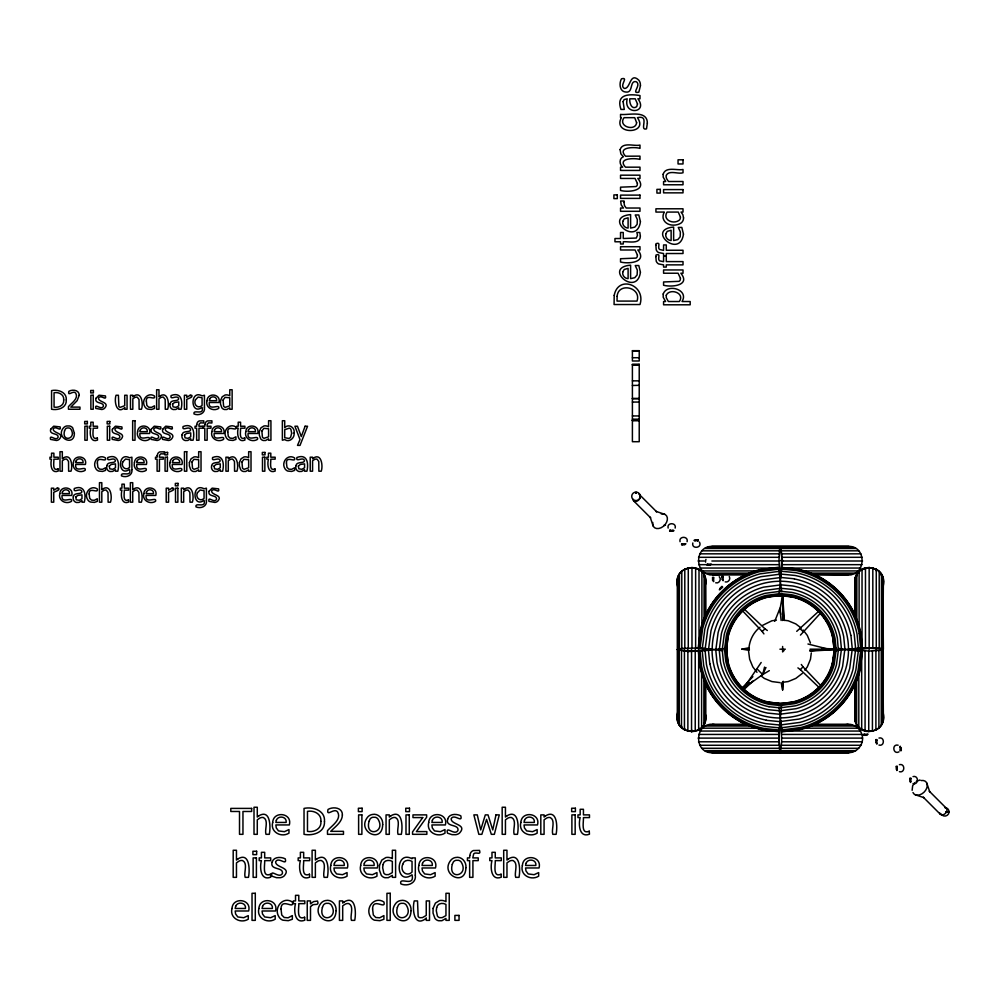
<?xml version="1.0" encoding="UTF-8"?>
<svg xmlns="http://www.w3.org/2000/svg" width="999" height="999" viewBox="0 0 999 999"><rect width="100%" height="100%" fill="white"/><g stroke="black" fill="none" stroke-linecap="round" stroke-linejoin="round"><path stroke-width="1.5" d="M782.617 604.145L782.617 594.805L779.595 611.425M705.769 682.841L705.769 717.869C704.545 740.134 671.166 732.829 677.821 711.987M882.879 587.125C889.535 566.283 856.155 558.965 854.932 581.243L854.944 616.271M780.394 574.787L778.97 561.001L779.62 548.488L780.669 546.74C781.805 554.745 783.016 568.881 779.957 574.2L780.743 574.2M781.705 741.795L781.305 728.184L780.306 724.312L778.97 738.948L780.394 752.734L781.705 741.795L862.187 741.795C864.397 733.141 857.055 723.9 848.076 724.312L815.047 724.312M780.669 752.359L779.62 750.624L778.97 738.111L779.395 728.184L780.032 724.687L780.743 724.912M780.306 574.787L781.305 570.928L781.705 557.305L781.081 548.488L780.032 546.74M677.821 587.125C671.166 566.283 704.545 558.965 705.769 581.243L705.769 616.271M882.879 711.987C889.535 732.829 856.155 740.134 854.932 717.869L854.944 682.841M781.28 683.266L782.617 689.984L783.204 681.268M779.67 588.174L781.717 567.42L796.365 568.856A82.105 82.105 0 0 1 860.876 633.366L862.312 648.014L834.165 650.786L832.991 638.91A53.671 53.671 0 0 0 790.821 596.74L778.945 595.566L779.67 588.174L792.282 589.41A61.139 61.139 0 0 1 840.321 637.449L841.558 650.062M726.248 647.752L726.535 650.786L727.709 638.91A53.671 53.671 0 0 1 769.879 596.74L781.767 595.566L777.222 595.416M726.835 641.783L727.122 638.798M726.161 650.749L727.334 638.836M719.143 649.05L720.391 661.65A61.139 61.139 0 0 0 768.418 709.69L781.031 710.938L778.995 731.693L764.335 730.244A82.105 82.105 0 0 1 699.824 665.746L698.388 651.086L726.535 648.314L727.709 660.202A53.671 53.671 0 0 0 769.879 702.372L781.767 703.546L781.056 710.664L779.432 710.876M833.666 657.292L833.366 660.277A54.058 54.058 0 0 1 790.896 702.747M833.953 654.308L834.54 648.351M834.165 654.345L834.602 649.862M747.115 574.787L712.624 574.787C694.542 575.948 693.681 546.291 711.8 546.366L848.9 546.366C867.02 546.291 866.158 575.948 848.076 574.787L813.586 574.787M705.169 682.417L705.169 713.586C711.238 736.325 672.989 737.412 677.722 714.372L677.722 584.74C672.989 561.7 711.238 562.787 705.169 585.526L705.169 616.683M882.879 649.862L883.366 581.081C883.191 560.514 849.2 565.909 855.531 585.526L855.531 613.935M883.366 581.081L882.891 584.977M635.839 493.294L636.001 492.22M675.174 528.084C676.735 522.265 666.57 522.265 668.131 528.084M687.1 541.708C688.661 535.889 678.496 535.889 680.057 541.708M692.794 542.981C691.246 549.575 702.684 548.064 699.475 542.095M705.519 560.914L705.968 559.39M698.713 647.602L701.273 628.196A81.868 81.868 0 0 1 759.165 570.304L778.571 567.744M700.112 647.789L702.647 628.558A80.444 80.444 0 0 1 759.527 571.678L778.758 569.143M702.334 648.076L704.819 629.145A78.184 78.184 0 0 1 760.114 573.851L779.045 571.366M705.232 648.463L707.667 629.907A75.25 75.25 0 0 1 760.876 576.698L779.432 574.25M708.591 648.9L710.976 630.794A71.816 71.816 0 0 1 761.762 580.007L779.869 577.622M715.833 649.862L718.094 632.704A64.46 64.46 0 0 1 763.673 587.125L780.831 584.865M719.205 650.299L721.403 633.591A61.026 61.026 0 0 1 764.56 590.434L781.268 588.236M724.312 650.973L726.423 634.927A55.819 55.819 0 0 1 765.908 595.454L781.942 593.344M725.711 651.161L727.796 635.302A54.408 54.408 0 0 1 766.27 596.828L780.681 594.929M726.186 651.223L728.271 635.426M748.925 648.613C749.425 640.409 753.496 632.305 759.977 627.247M778.571 594.742L794.305 597.302M780.831 577.622L781.268 574.25M811.3 652.921L810.464 659.303L807.317 666.895L804.819 670.154M832.429 663.686L834.515 647.889M834.802 649.387L832.904 663.811A54.408 54.408 0 0 1 794.43 702.272L778.571 704.37M836.388 648.139L834.277 664.173A55.819 55.819 0 0 1 794.804 703.646L778.758 705.756M838.348 650.374L836.45 664.76A58.079 58.079 0 0 1 795.379 705.831L779.045 707.979L782.192 731.842L801.66 729.27A82.355 82.355 0 0 0 859.902 671.041L862.462 651.573L838.611 648.426L838.348 650.374L837.362 638.036A58.079 58.079 0 0 0 791.683 592.407L779.37 591.158M841.495 648.813L839.297 665.521A61.026 61.026 0 0 1 796.141 708.678L781.056 710.664M844.867 649.25L842.607 666.408A64.46 64.46 0 0 1 797.04 711.987L779.869 714.248M852.11 650.199L849.724 668.319A71.816 71.816 0 0 1 798.938 719.093L780.831 721.478M855.481 650.649L853.034 669.205A75.25 75.25 0 0 1 799.824 722.414L781.268 724.849M858.366 651.023L855.881 669.967A78.184 78.184 0 0 1 800.586 725.249L781.655 727.747M860.589 651.323L858.054 670.554A80.444 80.444 0 0 1 801.173 727.434L781.942 729.969M861.987 651.51L859.427 670.916A81.868 81.868 0 0 1 801.535 728.808L782.13 731.368M705.282 584.865L705.769 581.243M854.932 717.869L855.419 714.248M862.187 741.795C860.738 747.876 855.156 752.509 848.9 752.734L711.8 752.734C693.681 752.821 694.542 723.164 712.624 724.312L745.654 724.312M855.531 682.417L855.531 713.586C849.2 733.204 883.191 738.598 883.366 718.031L882.879 649.25M761.176 662.487L743.656 688.161L762.687 674.562L764.547 667.107M774.749 621.291L779.907 608.403L780.681 614.31M757.254 669.13L762.687 674.562L765.958 667.519M800.461 635.089L820.641 613.011M914.759 782.679L912.674 785.726L912.124 790.296M741.495 688.648L752.896 676.673M719.742 588.573L721.965 586.363L722.702 587.1L719.305 589.76L720.504 589.31M763.923 633.903L762.225 631.518L764.947 628.796L767.332 630.494M742.819 688.985L749.287 682.517M784.178 650.361L782.617 651.91L782.617 646.478M797.914 667.881L800.299 669.592L803.021 666.87L801.31 664.485M677.821 649.862L677.821 648.9M677.334 718.031L677.334 649.725L679.233 648.813M677.334 581.081L677.334 649.375L684.09 650.586L694.829 650.749L703.658 650.137L705.769 649.375L705.282 648.9M855.419 649.25L855.419 650.199M677.722 649.387L677.934 650.099M705.381 650.024L705.282 649.25M855.319 649.088L855.531 649.8M882.979 649.725L881.468 648.463L876.26 647.789L862.037 647.789M796.727 631.343L818.805 611.176M744.255 689.285L752.971 680.993M762.15 625.574L771.915 620.766L776.398 620.179M802.322 673.413L795.803 678.421L788.211 681.568L782.192 682.354M677.334 649.362L681.793 648.401L695.629 648.076L704.07 648.751L705.769 649.45L705.169 649.8M882.766 650.099L882.979 649.387L879.495 648.751L869.567 648.314L854.944 649.662L868.743 651.086L882.766 650.099L882.766 721.653M762.687 674.562L769.33 670.641M916.208 781.468L919.992 779.969M899.025 751.847C893.056 755.069 891.545 743.618 898.138 745.179M189.96 395.367L186.763 397.34L186.763 395.254L184.403 395.254L184.403 409.253L186.763 409.253L186.763 399.313C189.011 398.351 195.155 396.303 189.96 395.367A4.595 4.595 0 0 1 191.82 395.329M56.943 488.299L53.746 490.259L53.746 488.186L51.386 488.186L51.386 502.185L53.746 502.185L53.746 492.245C55.994 491.283 62.138 489.235 56.943 488.299A4.595 4.595 0 0 1 58.804 488.261M171.766 488.299L168.569 490.259L168.569 488.186L166.209 488.186L166.209 502.185L168.569 502.185L168.569 492.245C170.817 491.283 176.96 489.235 171.766 488.299A4.595 4.595 0 0 1 173.626 488.261M703.87 650.649L705.769 649.725L705.169 649.3M748.813 647.802L741.832 649.188L749.387 649.949M859.103 648.076L855.419 648.9L855.419 649.862M712.624 574.787L725.611 574.2M845.654 724.712L848.076 724.312M766.395 597.302L782.13 594.742M705.232 650.649L712.212 649.725M852.11 648.9L848.488 649.375A68.132 68.132 0 0 0 780.344 581.243A68.132 68.132 0 0 0 712.212 649.375M853.233 648.751L855.481 648.463M778.508 703.883L794.305 701.81M878.97 738.049C884.789 736.488 884.789 746.653 878.97 745.092M899.412 764.66C905.231 763.099 905.231 773.263 899.412 771.703M913.036 776.585C918.855 775.024 918.855 785.189 913.036 783.616M945.953 812.262L948.9 811.862M848.9 546.366L711.8 546.366M711.8 752.734L848.9 752.734M772.751 595.866L769.767 596.153A54.271 54.271 0 0 0 759.59 599.25M774.275 595.928L769.804 596.366A54.058 54.058 0 0 0 727.647 637.362M777.259 595.629L781.73 595.192M701.61 651.023L687.874 651.51L677.334 649.725M780.469 703.771L787.911 703.034M781.98 703.833L786.463 703.396M810.052 650.749L828.508 649.188L807.954 644.005M809.989 651.098L834.452 649.65M810.376 650.174L816.42 649.85M820.953 649.6L828.508 649.188L822.352 648.676M810.376 650.324L834.552 649.462M632.404 350.849L639.223 350.849M632.404 357.717L639.223 357.717M632.404 364.66L639.223 364.66M632.404 364.847L639.223 364.847M632.404 380.856L639.223 380.856M632.404 385.489L639.223 385.314M632.404 398.489L639.223 398.489M632.404 398.663L639.223 398.663M632.404 402.06L639.223 402.06M632.404 415.946L639.223 415.946M632.404 419.18L639.223 419.18M632.404 420.254L639.223 420.254M632.404 420.354L639.223 420.354M632.404 420.654L639.223 420.654M664.248 525.049L665.471 525.049L664.248 525.574M672.839 531.206L669.705 531.206L669.705 530.157L673.988 530.681L672.802 530.157M695.129 539.847L698.264 539.847L698.264 540.896L693.98 540.372L695.167 540.896M684.69 544.318L685.913 543.793L681.63 543.793L681.63 544.83L684.765 544.83M708.166 546.965L779.957 546.965M780.743 546.965L852.534 546.965M704.819 548.488L779.62 548.488M781.081 548.488L855.881 548.488M701.972 550.824L779.345 550.824M781.355 550.824L858.728 550.824M699.812 553.833L779.133 553.833M781.568 553.833L860.888 553.833M698.513 557.305L778.995 557.305M781.705 557.305L862.187 557.305M780.356 560.576L783.303 560.576M698.139 561.001L704.27 561.001M711.875 561.001L778.97 561.001M781.742 561.001L862.562 561.001M698.726 564.66L779.02 564.66M781.68 564.66L861.975 564.66M710.277 564.76L711.463 564.235L707.18 564.235L707.18 565.272L710.314 565.272M700.237 568.044L773.376 568.044M787.324 568.044L860.476 568.044M702.559 570.928L759.315 570.928M799.924 570.928L858.153 570.928M705.531 573.101L751.698 573.101M809.003 573.101L855.169 573.101M727.097 574.2L744.767 574.2M813.174 574.2L848.076 574.787M708.978 574.413L749.937 574.413M812.312 574.413L851.735 574.413M722.065 576.947L723.114 576.947M712.587 577.872L713.636 577.872M749.387 649.188L741.832 649.188L749.163 649.687M779.907 649.188L785.339 649.188M810.052 649.188L834.577 649.188M708.978 724.687L748.388 724.687M812.312 724.687L851.735 724.687M705.531 726.011L751.698 726.011M809.003 726.011L855.169 726.011M702.559 728.184L759.315 728.184M802.846 728.184L858.153 728.184M700.237 731.056L779.17 731.056M781.53 731.056L860.476 731.056M698.726 734.44L779.02 734.44M781.68 734.44L861.975 734.44M866.832 734.752L868.069 734.228L863.773 734.228L863.773 735.276L866.907 735.276M698.139 738.111L778.97 738.111M781.742 738.111L862.562 738.111M875.848 740.147L876.885 740.147M698.513 741.795L778.995 741.795M876.885 743.905L876.373 742.682M699.812 745.266L779.133 745.266M781.568 745.266L860.888 745.266M900.224 746.353L900.224 747.539M701.972 748.276L779.345 748.276M781.355 748.276L858.728 748.276M900.224 750.112L901.273 750.112M704.819 750.624L779.62 750.624M781.081 750.624L855.881 750.624M708.166 752.147L779.957 752.147M780.743 752.147L852.534 752.147M896.29 766.757L897.327 766.757M897.327 769.292L896.802 770.516L897.327 766.233L896.29 766.233L896.29 769.367M909.914 778.683L910.963 778.683M910.963 781.268L910.439 782.442L910.963 778.146L909.914 778.146L909.914 781.28M945.891 811.862L948.488 811.937M822.427 648.488L834.54 648.925M822.452 648.863L828.508 649.188M781.68 567.794L796.29 569.23A81.718 81.718 0 0 1 860.501 633.441L861.937 648.051M786.038 568.431L790.409 568.868M781.543 569.093L796.041 570.529A80.444 80.444 0 0 1 859.252 633.691M781.33 571.253L795.616 572.652A78.184 78.184 0 0 1 857.042 634.128L858.478 648.401M781.056 574.1L795.054 575.474A75.35 75.35 0 0 1 854.257 634.677L855.631 648.676M780.719 577.447L794.392 578.796M780.007 584.74L792.956 586.013A64.61 64.61 0 0 1 843.718 636.775L844.992 649.725M779.145 593.481L791.233 594.667A55.782 55.782 0 0 1 835.064 638.498L836.25 650.586M778.995 594.979L790.933 596.153A54.271 54.271 0 0 1 833.578 638.798L834.752 650.736M778.983 595.192L783.441 595.629M786.425 595.928L790.896 596.366A54.058 54.058 0 0 1 817.569 610.177M834.752 648.376L832.991 660.202A53.671 53.671 0 0 1 820.366 685.501M849.05 649.787L855.631 650.436M705.069 648.676L712.05 649.362M774.275 703.184L780.231 703.771M781.705 704.133L769.767 702.946A54.271 54.271 0 0 1 727.122 660.314L725.948 648.376M781.555 705.631L769.467 704.445A55.782 55.782 0 0 1 725.636 660.614L724.45 648.526M769.005 706.743L781.33 707.954M780.694 714.372L767.744 713.099A64.61 64.61 0 0 1 716.982 662.337L715.709 649.387M766.308 720.304L779.982 721.653M779.645 725.012L765.646 723.626A75.35 75.35 0 0 1 706.443 664.422L705.069 650.436M765.084 726.448L779.37 727.859M779.158 730.007L764.66 728.583A80.444 80.444 0 0 1 701.448 665.421L700.062 650.923M765.908 729.819L770.291 730.244M776.123 730.818L779.045 731.106M779.02 731.318L764.41 729.882A81.718 81.718 0 0 1 700.199 665.671L698.763 651.048M635.926 492.632L636.001 493.319M725.187 581.893C728.171 582.817 730.956 579.183 729.282 576.548M715.709 582.817C719.13 583.891 721.877 579.133 719.23 576.723M780.019 594.929L782.904 595.317M787.224 595.879L791.545 596.453M783.828 620.192L788.211 620.766L795.803 623.913L801.235 628.071M780.069 682.629L771.915 681.568L764.322 678.421L761.063 675.911M767.831 701.997L782.192 703.883M767.707 702.472L770.591 702.846M773.476 703.221L777.809 703.796M712.624 724.312L715.047 724.712M945.191 807.654L944.867 807.567A4.258 4.258 0 0 1 948.476 813.96A4.258 4.258 0 0 1 941.108 813.96M664.76 514.31L656.006 511.376L656.668 511.825L639.635 494.792A4.258 3.009 -45 0 0 638.973 494.343M915.184 794.729L923.925 797.664L923.276 797.214L940.309 814.247M883.366 649.362L882.766 577.447M945.678 807.779L946.328 808.228A4.258 3.009 -45 0 1 944.592 814.073A4.258 3.009 -45 0 1 939.647 812.786M744.255 609.103L764.947 628.796M800.299 669.592L819.892 688.249M800.299 628.796L803.021 631.518M946.328 808.228L929.295 791.196L929.744 791.845L926.81 783.104M721.59 586.738L722.327 587.474M633.603 500.811L650.636 517.844L650.199 517.195L653.121 525.936M803.021 666.87L820.641 685.376M741.495 609.74L762.225 631.518M803.146 629.994L807.317 635.426L810.464 643.019M756.98 672.327L752.809 666.895L749.662 659.303L748.588 651.161M882.891 714.135L883.366 718.031M640.084 495.442L640.297 496.253A4.258 3.009 -45 0 1 636.962 501.148A4.258 3.009 -45 0 1 632.941 499.35A4.258 4.258 0 0 1 634.927 492.22A4.258 4.258 0 0 1 640.147 497.427A4.258 4.258 0 0 1 633.016 499.338M854.932 581.243L855.419 584.865M705.282 714.248L705.769 717.869M833.091 636.738L833.666 641.071M834.227 645.391L834.615 648.276M832.429 635.426L834.515 651.223M728.271 663.686L726.186 647.889L726.098 650.836M726.847 656.605L727.422 660.926M705.506 561.413L705.606 562.15M779.907 608.403L781.106 620.491M860.576 636.4L861.15 642.232M859.202 633.691L860.639 648.189M850.936 635.339L852.284 649.013M833.666 641.82L833.366 638.836A54.058 54.058 0 0 0 818.568 611.163M833.953 644.792L834.54 650.749M779.72 574.812L780.057 578.246M778.983 703.92L790.821 702.372A53.671 53.671 0 0 0 818.306 687.687M780.644 720.866L781.056 725.012M726.161 648.351L726.46 651.336M726.748 654.308L727.334 660.277M722.127 648.751L723.338 661.063A58.079 58.079 0 0 0 769.018 706.693M708.428 650.099L709.765 663.773M702.222 650.711L703.621 664.984A78.184 78.184 0 0 0 765.097 726.41M699.4 655.406L699.837 659.79M782.617 620.491L782.617 594.805L784.327 620.491M782.617 594.805L783.691 620.267M856.83 649.025L856.842 650.299M901.273 747.514L901.273 750.649L900.224 750.649L900.224 746.44M882.879 577.622L882.879 721.478M881.468 574.25L881.468 650.299M881.255 574.1L881.255 575.474M881.255 650.436L881.255 725.012M879.207 571.366L879.207 648.076M878.908 650.711L878.908 727.859M876.885 743.83L876.885 739.622L875.848 739.622L875.848 742.756M876.26 569.143L876.26 649.512M875.898 569.093L875.898 570.529M875.898 650.923L875.898 730.007M872.826 567.744L872.826 647.602M872.427 651.048L872.427 731.318M869.155 567.27L869.155 649.375M868.743 651.086L868.743 731.693M865.471 567.744L865.471 647.602M865.072 568.006L865.072 569.442M865.072 651.036L865.072 731.106M864.31 734.228L864.31 735.276M862.037 569.143L862.037 649.512M861.687 650.886L861.687 729.607M859.103 571.366L859.103 629.145M858.815 571.828L858.815 573.226M858.815 670.704L858.815 727.284M856.842 574.25L856.842 622.34M856.643 574.812L856.643 576.173M856.643 678.284L856.643 724.3M855.419 577.622L855.419 617.807M855.419 682.754L855.419 721.478M855.319 578.246L855.319 615.996M855.319 681.58L855.319 720.866M782.617 682.429L782.617 689.984M722.589 579.482L723.114 580.706L723.114 576.423L722.065 576.423L722.065 579.557M713.111 580.407L713.636 581.63L713.636 577.347L712.587 577.347L712.587 580.481M707.704 564.235L707.704 565.272M705.282 577.622L705.381 619.068M705.282 681.306L705.282 721.478M704.07 574.812L704.07 620.816M704.07 722.926L704.07 724.3M703.87 574.25L703.87 576.698M703.87 678.271L703.87 724.849M701.897 571.828L701.897 625.499M701.897 725.886L701.897 727.284M701.61 669.967L701.61 727.747M699.013 569.505L699.013 643.893M699.013 728.184L699.013 729.607M698.663 649.587L698.663 729.969M697.739 539.847L697.739 540.896M695.629 568.006L695.629 648.076M695.229 649.387L695.229 731.368M691.97 567.42L691.97 648.014M691.97 730.244L691.97 731.693M691.545 649.325L691.545 731.842M688.274 567.794L688.274 648.051M687.874 649.387L687.874 731.368M684.802 569.093L684.802 648.189M684.802 728.583L684.802 730.007M684.44 649.587L684.44 729.969M682.155 543.793L682.155 544.83M681.793 571.253L681.793 648.401M681.793 726.448L681.793 727.859M681.493 651.023L681.493 727.747M679.445 574.1L679.445 648.676M679.445 723.626L679.445 725.012M679.233 650.649L679.233 724.849M677.934 577.447L677.934 721.653M670.229 530.157L670.229 531.206M794.367 578.945A71.816 71.816 0 0 1 850.786 635.364M705.069 616.62A82.105 82.105 0 0 1 720.267 593.431M726.585 587.337A82.105 82.105 0 0 1 746.253 574.7M706.006 615.446A81.718 81.718 0 0 1 708.628 610.214M710.077 607.667A81.718 81.718 0 0 1 720.541 593.681M726.835 587.624A81.718 81.718 0 0 1 738.648 579.108M741.183 577.659A81.718 81.718 0 0 1 746.415 575.037M797.152 597.639A54.408 54.408 0 0 1 807.554 602.26M809.964 603.746A54.408 54.408 0 0 1 814.597 607.105M822.627 615.134A54.408 54.408 0 0 1 826.747 620.966M828.159 623.413A54.408 54.408 0 0 1 832.904 635.302M727.447 637.312A54.271 54.271 0 0 1 730.219 628.608M733.616 621.803A54.271 54.271 0 0 1 735.227 619.23M737.924 615.546A54.271 54.271 0 0 1 739.897 613.211M744.18 608.915A54.271 54.271 0 0 1 746.515 606.955M750.199 604.258A54.271 54.271 0 0 1 752.771 602.647M755.444 601.161A54.271 54.271 0 0 1 758.191 599.85M705.619 616.858A81.506 81.506 0 0 1 707.467 612.899M711.013 606.543A81.506 81.506 0 0 1 714.235 601.71M715.983 599.388A81.506 81.506 0 0 1 720.704 593.831M726.972 587.787A81.506 81.506 0 0 1 738.748 579.283M741.283 577.847A81.506 81.506 0 0 1 746.503 575.237M796.253 569.442A81.506 81.506 0 0 1 807.479 572.514M811.538 574.075A81.506 81.506 0 0 1 825.636 581.605M828.021 583.266A81.506 81.506 0 0 1 835.901 589.735M839.997 593.831A81.506 81.506 0 0 1 848.126 604.095M849.687 606.543A81.506 81.506 0 0 1 857.217 622.252M858.141 625.024A81.506 81.506 0 0 1 860.289 633.478M813.286 573.901A82.355 82.355 0 0 1 855.194 615.022M814.497 574.974A81.868 81.868 0 0 1 836.051 589.385M838.236 591.495A81.868 81.868 0 0 1 842.394 595.966M844.355 598.326A81.868 81.868 0 0 1 847.127 602.022M848.863 604.557A81.868 81.868 0 0 1 854.757 615.234M780.331 718.019A68.294 68.294 0 0 1 712.05 649.737M833.578 660.314A54.271 54.271 0 0 1 831.043 669.08M827.846 675.986A54.271 54.271 0 0 1 826.298 678.608M824.612 681.131A54.271 54.271 0 0 1 822.776 683.566M818.718 688.099A54.271 54.271 0 0 1 810.501 694.854M807.929 696.465A54.271 54.271 0 0 1 802.509 699.263M799.712 700.424A54.271 54.271 0 0 1 790.933 702.946M764.909 701.897A54.408 54.408 0 0 1 754.382 697.527M751.935 696.116A54.408 54.408 0 0 1 745.004 691.083M738.985 685.064A54.408 54.408 0 0 1 734.715 679.345M733.241 676.935A54.408 54.408 0 0 1 728.608 666.52M848.488 649.725A68.132 68.132 0 0 1 780.356 717.869M769.804 702.747A54.058 54.058 0 0 1 727.647 661.75M854.694 683.666A81.718 81.718 0 0 1 852.072 688.898M850.624 691.433A81.718 81.718 0 0 1 849.1 693.918M848.301 695.129A81.718 81.718 0 0 1 842.107 703.246M838.136 707.517A81.718 81.718 0 0 1 823.313 719.255M818.231 722.14A81.718 81.718 0 0 1 814.285 724.063M855.094 682.255A81.506 81.506 0 0 1 853.883 684.902M850.449 691.333A81.506 81.506 0 0 1 848.913 693.806M848.126 695.017A81.506 81.506 0 0 1 841.945 703.109M833.728 711.325A81.506 81.506 0 0 1 823.201 719.068M818.131 721.952A81.506 81.506 0 0 1 814.197 723.875M763.036 729.37A81.506 81.506 0 0 1 751.86 726.098M743.868 722.614A81.506 81.506 0 0 1 730.356 714.098M728.084 712.275A81.506 81.506 0 0 1 725.873 710.364M722.714 707.367A81.506 81.506 0 0 1 714.235 697.389M712.574 695.017A81.506 81.506 0 0 1 711.013 692.569M707.467 686.201A81.506 81.506 0 0 1 705.044 680.918M704.507 679.582A81.506 81.506 0 0 1 700.411 665.634M766.345 720.167A71.816 71.816 0 0 1 709.914 663.736M855.631 682.492A82.105 82.105 0 0 1 814.447 724.412M746.003 724.575A82.355 82.355 0 0 1 704.869 682.667M743.431 722.801A81.868 81.868 0 0 1 735.526 718.231M732.991 716.508A81.868 81.868 0 0 1 730.506 714.685M728.109 712.762A81.868 81.868 0 0 1 705.319 682.479M921.14 780.544A8.516 6.019 -45 0 1 925.574 790.371A8.516 6.019 -45 0 1 912.974 792.532M661.288 513.961A8.516 6.019 -45 0 1 667.307 519.98A8.516 6.019 -45 0 1 658.791 528.496A8.516 6.019 -45 0 1 652.772 522.477M623.938 201.948L624.475 205.557L626.186 208.029L639.984 208.029L639.984 211.301L620.541 211.301L620.541 208.029L623.438 208.029L621.203 204.907L620.654 200.999L624.063 200.999L623.938 201.948M614.21 295.379L614.073 304.533L639.984 304.533C646.241 285.14 618.156 274.538 614.21 295.379M617.12 296.328L617.032 301.086L637.025 301.086C641.72 287.275 618.169 282.018 617.12 296.328M291.671 433.191L290.647 437.225A3.297 3.297 0 0 1 288.661 438.424L284.715 437.699L284.715 429.682L289.235 428.171A2.498 2.498 0 0 1 290.909 429.383L291.671 433.191M655.856 245.23L656.218 249.787A5.282 5.282 0 0 0 658.603 252.572L663.573 253.521L663.573 255.732L666.283 255.732L666.283 253.521L683.016 253.521L683.016 250.25L666.283 250.25L666.283 244.942L663.573 244.942L663.573 250.362L659.54 249.475C656.955 247.365 661.563 241.758 656.068 243.644L655.856 245.23M655.856 256.568L656.218 261.126A5.282 5.282 0 0 0 658.603 263.923L663.573 264.872L663.573 267.083L666.283 267.083L666.283 264.872L683.016 264.872L683.016 261.601L666.283 261.601L666.283 256.293L663.573 256.293L663.573 261.701L659.54 260.826C656.955 258.716 661.563 253.109 656.068 254.982L655.856 256.568M89.161 494.006L89.698 498.301L91.446 500.099L94.268 500.337L97.315 498.751L97.315 501.386L94.405 502.397L90.534 502.047A5.42 5.42 0 0 1 87.7 499.687C83.554 493.419 90.472 484.465 97.315 488.936C98.951 494.33 88.686 486.151 89.161 494.006M97.365 463.037L97.89 467.332L99.638 469.13L102.46 469.355L105.507 467.769L105.507 470.417L102.61 471.428L98.739 471.078A5.42 5.42 0 0 1 95.892 468.706C91.746 462.437 98.676 453.484 105.507 457.954C107.118 463.349 96.915 455.169 97.365 463.037M146.329 401.074L146.865 405.382L148.614 407.18L151.436 407.405L154.483 405.819L154.483 408.466L151.573 409.465L147.702 409.115A5.42 5.42 0 0 1 144.867 406.755C140.722 400.487 147.64 391.533 154.483 396.004C156.094 401.386 145.891 393.219 146.329 401.074M227.772 432.055L228.309 436.351L230.057 438.149L232.879 438.374L235.926 436.8L235.926 439.435L233.017 440.447L229.146 440.097A5.42 5.42 0 0 1 226.311 437.724C222.153 431.456 229.083 422.502 235.926 426.985C237.562 432.367 227.297 424.188 227.772 432.055M286.451 463.037L286.988 467.332L288.736 469.13L291.558 469.355L294.605 467.769L294.605 470.417L291.696 471.428L287.824 471.078A5.42 5.42 0 0 1 284.99 468.706C280.844 462.437 287.762 453.484 294.605 457.954C296.216 463.349 286.014 455.169 286.451 463.037M281.006 909.015L281.743 914.984L284.178 917.482L288.087 917.806L292.332 915.596L292.332 919.267L288.286 920.678L282.904 920.191A7.53 7.53 0 0 1 278.971 916.895C273.214 908.191 282.829 895.753 292.332 901.972C294.792 910.251 281.106 897.015 281.006 909.015M372.59 909.015L373.326 914.984L375.749 917.482L379.67 917.806L383.903 915.596L383.903 919.267L379.87 920.678L374.488 920.191A7.53 7.53 0 0 1 370.554 916.895C364.785 908.191 374.4 895.753 383.903 901.972C386.363 910.251 372.689 897.015 372.59 909.015M131.905 469.617C132.805 475.512 126.149 477.984 121.503 475.899C120.192 470.766 132.005 477.922 129.545 469.355C117.845 477.909 117.158 451.036 129.545 457.804L131.905 457.205L131.905 469.617M204.433 407.654C205.332 413.549 198.689 416.034 194.031 413.948C192.732 408.816 204.533 415.971 202.073 407.392C190.384 415.959 189.685 389.086 202.073 395.854L204.433 395.254L204.433 407.654M206.406 500.586C207.317 506.481 200.662 508.953 196.016 506.88C194.705 501.748 206.506 508.903 204.058 500.324C192.357 508.891 191.658 482.017 204.058 488.786L206.406 488.186L206.406 500.586M415.309 875.136C416.558 883.316 407.317 886.762 400.861 883.878C398.626 875.973 415.06 887.911 412.038 874.774C395.217 886.737 394.655 849.425 412.038 858.74L412.225 857.904L415.309 857.904L415.309 875.136M74.363 433.241C74.525 447.227 54.783 437.599 63.574 427.784A5.582 5.582 0 0 1 66.783 425.961L69.468 425.961A5.519 5.519 0 0 1 72.652 427.772L74.363 433.241M157.168 455.556L157.093 457.205L155.494 457.205L155.494 459.165L157.093 459.165L157.093 471.203L159.44 471.203L159.44 459.165L163.262 459.165L163.262 457.205L159.365 457.205L159.528 455.244L160.851 453.808L164.211 453.958L164.211 451.81L159.79 451.91A3.809 3.809 0 0 0 157.767 453.633L157.168 455.556M196.703 424.575L196.628 426.236L195.03 426.236L195.03 428.184L196.628 428.184L196.628 440.222L198.976 440.222L198.976 428.184L202.797 428.184L202.797 426.236L198.901 426.236L199.063 424.275L200.387 422.827L203.746 422.989L203.746 420.829L199.313 420.929A3.809 3.809 0 0 0 197.303 422.652L196.703 424.575M204.87 424.575L204.795 426.236L203.209 426.236L203.209 428.184L204.795 428.184L204.795 440.222L207.155 440.222L207.155 428.184L210.976 428.184L210.976 426.236L207.08 426.236L207.23 424.275L208.554 422.827L211.913 422.989L211.913 420.829L207.492 420.929A3.809 3.809 0 0 0 205.482 422.652L204.87 424.575M294.106 432.992C294.842 438.012 289.235 442.869 284.715 439.572L282.367 440.222L282.367 420.729L284.715 420.729L284.715 427.697C288.636 423.239 295.204 427.609 294.106 432.992M336.064 910.651C335.527 930.643 309.453 917.182 321.091 903.084A7.742 7.742 0 0 1 325.537 900.561C331.581 899.025 336.725 904.819 336.064 910.651M382.692 824.612C382.155 844.592 356.081 831.143 367.707 817.045A7.742 7.742 0 0 1 372.152 814.51C378.196 812.974 383.341 818.78 382.692 824.612M411.026 910.651C410.489 930.643 384.415 917.182 396.041 903.084A7.742 7.742 0 0 1 400.487 900.561C406.531 899.025 411.675 904.819 411.026 910.651M465.934 867.631C465.397 887.611 439.323 874.162 450.961 860.064A7.742 7.742 0 0 1 455.407 857.529C461.451 855.993 466.595 861.8 465.934 867.631M469.742 855.606L469.642 857.904L467.432 857.904L467.432 860.626L469.642 860.626L469.642 877.347L472.914 877.347L472.914 860.626L478.221 860.626L478.221 857.904L472.802 857.904L473.688 853.87C475.799 851.298 481.406 855.893 479.52 850.399L473.376 850.549A5.282 5.282 0 0 0 470.591 852.934L469.742 855.606M59.79 493.643C57.88 500.561 66.034 504.832 71.503 501.323C73.164 495.929 60.839 504.87 62.063 495.429L71.766 495.429C74.138 486.738 60.227 485.052 59.79 493.643M73.427 462.662C71.528 469.58 79.683 473.863 85.152 470.354C86.813 464.947 74.475 473.888 75.712 464.448L85.415 464.448C87.787 455.756 73.876 454.07 73.427 462.662M134.453 462.662C132.555 469.58 140.709 473.863 146.179 470.354C147.889 464.947 135.464 473.888 136.738 464.448L146.441 464.448C148.814 455.756 134.89 454.07 134.453 462.662M137.612 431.693C135.702 438.598 143.856 442.882 149.338 439.373C150.986 433.966 138.661 442.919 139.897 433.479L149.6 433.479C151.973 424.787 138.049 423.101 137.612 431.693M143.831 493.643C141.92 500.561 150.075 504.832 155.544 501.323C157.205 495.929 144.88 504.87 146.116 495.429L155.807 495.429C158.179 486.738 144.268 485.052 143.831 493.643M170.017 462.662C168.107 469.58 176.261 473.863 181.743 470.354C183.391 464.947 171.066 473.888 172.303 464.448L182.005 464.448C184.378 455.756 170.454 454.07 170.017 462.662M189.398 462.599L189.373 465.971L190.722 469.73A4.495 4.495 0 0 0 193.381 471.478L195.729 471.466L198.664 469.78L198.664 471.203L201.024 471.203L201.024 451.71L198.664 451.71L198.664 457.767A6.356 6.356 0 0 0 194.031 456.955L191.071 458.778L189.398 462.599M206.993 400.711C205.082 407.629 213.237 411.9 218.706 408.404C220.367 402.997 208.042 411.938 209.266 402.497L218.968 402.497C221.341 393.806 207.43 392.12 206.993 400.711M211.863 431.693C209.952 438.598 218.107 442.882 223.576 439.373C225.237 433.966 212.912 442.919 214.148 433.479L223.838 433.479C226.211 424.787 212.3 423.101 211.863 431.693M220.504 400.636L220.479 404.021L221.828 407.767A4.495 4.495 0 0 0 224.488 409.515L226.835 409.503L229.77 407.817L229.77 409.253L232.13 409.253L232.13 389.747L229.77 389.747L229.77 395.816A6.356 6.356 0 0 0 225.137 394.992L222.178 396.815L220.504 400.636M239.385 462.599L239.36 465.971L240.709 469.73A4.495 4.495 0 0 0 243.369 471.478L245.717 471.466L248.651 469.78L248.651 471.203L251.011 471.203L251.011 451.71L248.651 451.71L248.651 457.767A6.356 6.356 0 0 0 244.018 456.955L241.059 458.778L239.385 462.599M245.791 431.693C243.893 438.598 252.035 442.882 257.517 439.373C259.166 433.966 246.84 442.919 248.077 433.479L257.779 433.479C260.152 424.787 246.229 423.101 245.791 431.693M259.315 431.618L259.29 435.002L260.639 438.748A4.495 4.495 0 0 0 263.299 440.497L265.647 440.484L268.581 438.798L268.581 440.222L270.929 440.222L270.929 420.729L268.581 420.729L268.581 426.798A6.356 6.356 0 0 0 263.948 425.974L260.989 427.797L259.315 431.618M232.005 908.503C229.358 918.106 240.672 924.05 248.276 919.18L248.276 915.621L243.706 917.719L237.812 916.957L235.602 913.985L235.177 910.988L248.639 910.988C251.935 898.925 232.605 896.578 232.005 908.503M258.903 908.503C256.256 918.106 267.582 924.05 275.187 919.18L275.187 915.621L270.617 917.719L264.723 916.957L262.5 913.985L262.075 910.988L275.549 910.988C278.846 898.925 259.515 896.578 258.903 908.503M272.69 822.464C270.042 832.067 281.368 838.011 288.973 833.141L288.973 829.57L284.403 831.68L278.496 830.918L276.286 827.934L275.861 824.937L289.335 824.937C292.632 812.874 273.301 810.539 272.69 822.464M330.794 865.484C328.134 875.087 339.46 881.031 347.065 876.16L347.065 872.589L342.495 874.699L336.601 873.938L334.378 870.953L333.953 867.969L347.427 867.969C350.724 855.893 331.393 853.558 330.794 865.484M360.689 865.484C358.042 875.087 369.368 881.031 376.96 876.16L376.96 872.589L372.39 874.699L366.496 873.938L364.285 870.953L363.861 867.969L377.322 867.969C380.619 855.893 361.301 853.558 360.689 865.484M379.458 865.384L379.42 870.092L381.293 875.286A6.244 6.244 0 0 0 384.99 877.721L388.261 877.696L392.332 875.361L392.332 877.347L395.604 877.347L395.604 850.261L392.332 850.261L392.332 858.69A8.829 8.829 0 0 0 385.889 857.542L381.78 860.077L379.458 865.384M418.856 865.484C416.208 875.087 427.522 881.031 435.127 876.16L435.127 872.589L430.557 874.699L424.662 873.938L422.452 870.953L422.028 867.969L435.489 867.969C438.786 855.893 419.455 853.558 418.856 865.484M428.721 822.464C426.073 832.067 437.4 838.011 444.992 833.141L444.992 829.57L440.422 831.68L434.528 830.918L432.317 827.934L431.893 824.937L445.367 824.937C448.651 812.874 429.333 810.539 428.721 822.464M433.079 908.403L433.042 913.111L434.915 918.318A6.244 6.244 0 0 0 438.611 920.741L441.883 920.728L445.954 918.381L445.954 920.366L449.225 920.366L449.225 893.293L445.954 893.293L445.954 901.71A8.829 8.829 0 0 0 439.51 900.574L435.402 903.108L433.079 908.403M520.854 822.464C518.206 832.067 529.532 838.011 537.137 833.141L537.137 829.57L532.567 831.68L526.673 830.918L524.45 827.934L524.025 824.937L537.499 824.937C540.796 812.874 521.466 810.539 520.854 822.464M522.39 865.484C519.742 875.087 531.068 881.031 538.661 876.16L538.661 872.589L534.09 874.699L528.196 873.938L525.986 870.953L525.561 867.969L539.035 867.969C542.32 855.893 523.001 853.558 522.39 865.484M640.459 85.702L638.823 92.158C630.481 94.218 641.932 84.915 636.188 81.706C629.37 80.182 633.503 93.044 626.011 92.07C619.53 91.896 618.893 83.192 621.49 78.809C629.295 76.786 618.868 85.614 624.375 88.449C630.606 88.849 629.757 71.853 638.686 80.045A7.418 7.418 0 0 1 640.347 83.879L640.459 85.702M623.101 101.661L624.288 109.44L620.966 109.44C615.834 94.48 628.109 93.644 639.984 95.554L639.984 98.801L637.911 98.801C648.763 113.212 622.926 115.622 627.197 98.801L624.088 99.563L623.101 101.661M640.434 221.628C636.912 247.228 602.397 217.008 630.606 214.61L630.606 228.084L634.802 227.123L637.137 224.338L637.337 219.543L635.239 214.972L638.798 214.972L640.434 221.628M640.434 272.178C636.912 297.789 602.397 267.557 630.606 265.172L630.606 278.646L634.802 277.685L637.137 274.9L637.337 270.105L635.239 265.534L638.798 265.534L640.434 272.178M683.466 234.091C679.932 259.69 645.416 229.47 673.626 227.073L673.626 240.547L677.821 239.585L680.157 236.8L680.369 232.005L678.259 227.435L681.83 227.435L683.466 234.091M637.412 183.491L637.325 184.628A2.51 2.51 0 0 1 635.963 186.551L620.541 187.175L620.541 190.459C628.546 192.645 647.926 190.797 637.824 178.446L639.984 178.446L639.984 175.175L620.541 175.175L620.541 178.446L635.064 178.446L637.412 183.491M637.412 255.045L637.325 256.181A2.51 2.51 0 0 1 635.963 258.104L620.541 258.729L620.541 262C628.546 264.186 647.926 262.35 637.824 249.987L639.984 249.987L639.984 246.716L620.541 246.716L620.541 249.987L635.064 249.987L637.412 255.045M640.371 236.101C640.284 244.668 628.159 241.234 623.264 241.783L623.264 243.993L620.541 243.993L620.541 241.783L614.959 241.783L614.959 238.511L620.541 238.511L620.541 232.48L623.264 232.48L623.264 238.511L636.276 238.049L637.499 235.302L636.875 232.48L639.81 232.48L640.371 236.101M680.431 278.271L680.344 279.408A2.51 2.51 0 0 1 678.995 281.343L663.573 281.968L663.573 285.239C671.565 287.425 690.946 285.577 680.856 273.227L683.016 273.227L683.016 269.955L663.573 269.955L663.573 273.227L678.084 273.227L680.431 278.271M647.352 123.152L646.515 128.846C638.623 131.081 650.549 114.648 637.412 117.67C649.387 134.49 612.075 135.04 621.378 117.67L620.541 117.482L620.541 114.398C628.084 115.472 647.427 109.603 647.352 123.152M622.802 221.378C622.002 224.713 624.712 228.009 628.096 228.084L628.096 217.794L624.2 218.906L622.802 221.378M622.802 271.94C622.002 275.274 624.712 278.571 628.096 278.646L628.096 268.356L624.2 269.468L622.802 271.94M665.821 233.841C665.034 237.175 667.732 240.472 671.128 240.547L671.128 230.257L667.22 231.368L665.821 233.841M63.711 399.9C64.348 405.332 58.691 408.004 54.058 407.117L54.058 392.719C58.654 391.858 64.286 394.53 63.711 399.9M320.891 821.34C321.778 828.883 313.911 832.592 307.48 831.368L307.48 811.363C313.873 810.164 321.678 813.873 320.891 821.34M620.104 149.613L620.866 153.871L623.364 156.756C618.881 158.354 619.305 164.635 622.702 167.17L620.541 167.17L620.541 170.442L639.984 170.442L639.984 167.17L625.474 167.17C616.82 157.805 634.989 157.967 639.984 159.403L639.984 156.131L625.524 156.206C616.745 146.828 634.927 146.865 639.984 148.364L639.984 145.092C634.39 146.553 622.639 141.583 620.104 149.613M663.149 174.251L663.199 177.148L665.734 181.506L663.573 181.506L663.573 184.778L683.016 184.778L683.016 181.506L668.493 181.506L666.795 178.971A5.582 5.582 0 0 1 666.233 175.349C669.08 169.768 678.346 174.438 683.016 172.765L683.016 169.493C677.334 170.804 665.621 166.084 663.149 174.251M636.625 122.715C635.564 131.843 617.469 126.598 624.05 117.67L634.715 117.67L636.625 122.715M50.674 429.258C48.801 435.389 59.053 432.505 58.054 437.5C55.757 441.633 49.201 433.404 50.524 439.385L56.481 440.484A5.345 5.345 0 0 0 59.253 439.285C65.147 432.854 52.91 433.466 53.197 428.983C55.232 425.025 61.588 432.53 60.14 426.91L53.684 426.186L50.674 429.258M95.979 398.289C94.106 404.42 104.358 401.536 103.347 406.518C101.036 410.651 94.343 402.41 95.829 408.416L101.786 409.503A5.345 5.345 0 0 0 104.545 408.316C110.439 401.885 98.202 402.497 98.489 398.014C100.537 394.043 106.893 401.561 105.432 395.929L98.976 395.217L95.979 398.289M112.412 429.258C110.539 435.389 120.792 432.505 119.793 437.5C117.482 441.633 110.789 433.379 112.263 439.385L118.219 440.484A5.345 5.345 0 0 0 120.991 439.285C126.885 432.854 114.648 433.466 114.935 428.983C116.97 425.025 123.327 432.53 121.878 426.91L115.422 426.186L112.412 429.258M151.261 429.258C149.388 435.389 159.64 432.505 158.641 437.5C156.331 441.633 149.625 433.379 151.111 439.385L157.068 440.484A5.345 5.345 0 0 0 159.84 439.285C165.734 432.854 153.496 433.466 153.784 428.983C155.819 425.025 162.175 432.53 160.727 426.91L154.271 426.186L151.261 429.258M162.712 429.258C160.839 435.389 171.091 432.505 170.092 437.5C167.782 441.633 161.089 433.379 162.562 439.385L168.519 440.484A5.345 5.345 0 0 0 171.291 439.285C177.185 432.854 164.947 433.466 165.235 428.983C167.27 425.025 173.626 432.53 172.178 426.91L165.722 426.186L162.712 429.258M209.103 491.221C207.23 497.34 217.482 494.455 216.483 499.45C214.186 503.583 207.63 495.367 208.953 501.336L214.91 502.435A5.345 5.345 0 0 0 217.682 501.236C223.576 494.805 211.338 495.417 211.626 490.946C213.661 486.975 220.017 494.493 218.569 488.861L212.113 488.149L209.103 491.221M272.14 862.112C269.53 870.629 283.778 866.62 282.38 873.551C279.171 879.282 269.867 867.831 271.928 876.173L276.498 877.684L280.207 877.696A7.418 7.418 0 0 0 284.041 876.036C292.232 867.107 275.237 867.956 275.637 861.737C278.471 856.218 287.3 866.657 285.277 858.84C281.106 856.655 273.614 856.543 272.14 862.112M447.677 819.093C445.067 827.609 459.315 823.601 457.917 830.531C454.707 836.263 445.404 824.812 447.465 833.154L452.035 834.664L455.744 834.677A7.418 7.418 0 0 0 459.577 833.016C467.769 824.088 450.774 824.937 451.173 818.705C454.008 813.198 462.837 823.638 460.814 815.821C456.643 813.636 449.15 813.511 447.677 819.093M680.431 217.12L680.319 218.244A3.584 3.584 0 0 1 678.621 220.629C672.739 224.475 662.287 219.63 667.07 212.075L678.271 212.075L680.431 217.12M666.258 295.267L666.296 297.739L668.356 301.523L679.37 301.523C685.339 292.844 669.642 287.812 666.258 295.267M64.535 430.869C61.339 442.707 77.048 439.135 70.941 429.195A3.172 3.172 0 0 0 68.981 427.959L67.258 427.959A3.184 3.184 0 0 0 65.285 429.195L64.535 430.869M322.415 907.367C317.982 923.813 339.797 918.843 331.306 905.044A4.396 4.396 0 0 0 328.596 903.321L326.186 903.321A4.433 4.433 0 0 0 323.451 905.044L322.415 907.367M369.043 821.315C364.598 837.761 386.413 832.804 377.934 818.993A4.396 4.396 0 0 0 375.224 817.282L372.814 817.282A4.433 4.433 0 0 0 370.08 818.993L369.043 821.315M397.377 907.367C392.932 923.813 414.747 918.843 406.268 905.044A4.396 4.396 0 0 0 403.559 903.321L401.148 903.321A4.433 4.433 0 0 0 398.414 905.044L397.377 907.367M452.285 864.347C447.852 880.781 469.667 875.823 461.176 862.025A4.396 4.396 0 0 0 458.466 860.301L456.056 860.301A4.433 4.433 0 0 0 453.321 862.025L452.285 864.347M663.199 293.993L663.211 297.265L665.609 301.523L663.573 301.523L663.573 304.795L690.184 304.795L690.184 301.523L682.03 301.523C689.422 289.635 667.057 282.942 663.199 293.993M66.296 399.937C66.771 407.929 57.992 410.514 51.573 409.253L51.573 390.597C57.979 389.223 66.921 392.033 66.296 399.937M324.475 821.39C325.125 832.479 312.949 836.088 304.033 834.327L304.033 808.403C312.937 806.518 325.349 810.414 324.475 821.39M683.553 217.882L683.378 219.405A6.244 6.244 0 0 1 680.956 223.102C675.361 226.698 665.272 225.786 663.211 218.506A8.829 8.829 0 0 1 664.347 212.063L655.931 212.075L655.931 208.791L683.016 208.791L683.016 212.075L681.031 212.075L682.854 214.698L683.553 217.882M191.97 462L192.507 468.044A2.572 2.572 0 0 0 194.218 469.268L198.664 467.794L198.664 459.727L193.968 459.315L191.97 462M223.077 400.037L223.601 406.081A2.572 2.572 0 0 0 225.324 407.317L229.77 405.844L229.77 397.777L225.062 397.365L223.077 400.037M241.958 462L242.482 468.044A2.572 2.572 0 0 0 244.206 469.268L248.651 467.794L248.651 459.727L243.956 459.315L241.958 462M261.875 431.019L262.412 437.062A2.572 2.572 0 0 0 264.136 438.286L268.581 436.825L268.581 428.746L263.873 428.334L261.875 431.019M383.029 864.56L382.667 867.706L383.766 872.951A3.584 3.584 0 0 0 386.151 874.649L388.574 874.625L392.332 872.614L392.332 861.4C389.048 859.365 383.766 860.239 383.029 864.56M436.65 907.579L436.288 910.726L437.387 915.971A3.584 3.584 0 0 0 439.772 917.681L442.195 917.644L445.954 915.633L445.954 904.432C442.669 902.384 437.387 903.271 436.65 907.579M73.327 496.778L73.164 498.126A4.783 4.783 0 0 0 73.901 500.686L74.413 501.323A4.246 4.246 0 0 0 76.573 502.485L79.058 502.397L81.968 500.686L81.968 502.185L84.316 502.185C86.251 494.13 84.515 484.478 74.313 488.486C72.727 493.993 80.956 486.925 81.906 491.77C81.568 494.83 73.801 492.007 73.327 496.778M106.831 465.796L106.681 467.145A4.783 4.783 0 0 0 107.417 469.705L107.917 470.354A4.246 4.246 0 0 0 110.077 471.516L112.562 471.416L115.472 469.717L115.472 471.203L117.82 471.203C119.768 463.161 118.019 453.496 107.817 457.505C106.231 463.024 114.46 455.956 115.409 460.801C115.072 463.848 107.318 461.026 106.831 465.796M170.117 403.846L169.955 405.194A4.783 4.783 0 0 0 170.692 407.754L171.204 408.404A4.246 4.246 0 0 0 173.364 409.553L175.836 409.465L178.759 407.754L178.759 409.253L181.094 409.253C183.042 401.211 181.306 391.546 171.104 395.554C169.518 401.061 177.747 394.006 178.696 398.838C178.346 401.898 170.592 399.076 170.117 403.846M182.08 434.827L181.93 436.163A4.783 4.783 0 0 0 182.655 438.736L183.167 439.373A4.246 4.246 0 0 0 185.327 440.534L187.812 440.447L190.722 438.736L190.722 440.222L193.069 440.222C195.005 432.18 193.269 422.527 183.067 426.536C181.481 432.043 189.71 424.975 190.659 429.82C190.322 432.879 182.555 430.045 182.08 434.827M211.626 465.796L211.476 467.145A4.783 4.783 0 0 0 212.213 469.705L212.712 470.354A4.246 4.246 0 0 0 214.885 471.516L217.357 471.416L220.267 469.717L220.267 471.203L222.615 471.203C224.563 463.161 222.814 453.496 212.612 457.505C211.026 463.024 219.268 455.956 220.205 460.801C219.867 463.848 212.113 461.026 211.626 465.796M295.929 465.796L295.766 467.145A4.783 4.783 0 0 0 296.503 469.705L297.015 470.354A4.246 4.246 0 0 0 299.176 471.516L301.648 471.416L304.57 469.717L304.57 471.203L306.905 471.203C308.853 463.161 307.118 453.496 296.915 457.505C295.329 463.024 303.559 455.956 304.508 460.801C304.158 463.848 296.403 461.026 295.929 465.796M122.852 461.85C120.654 466.533 125.637 471.253 129.545 467.407L129.545 459.727L125.587 459.016L122.852 461.85M195.379 399.9C193.182 404.57 198.164 409.303 202.073 405.457L202.073 397.777L198.114 397.065L195.379 399.9M197.352 492.832C195.167 497.502 200.15 502.235 204.058 498.389L204.058 490.696L200.1 489.997L197.352 492.832M402.734 864.36C399.687 870.853 406.605 877.422 412.038 872.077L412.038 861.4C408.803 859.377 403.546 860.089 402.734 864.36M79.196 395.342L77.123 400.686L70.804 407.105L79.97 407.105L79.97 409.253L68.456 409.253L68.456 406.63C71.503 403.047 78.871 398.564 75.724 393.119C73.302 389.835 67.383 397.202 68.844 391.333C72.515 389.135 79.408 389.96 79.196 395.342M342.395 815.009C342.12 822.252 335.239 826.56 330.731 831.343L343.481 831.343L343.481 834.327L327.485 834.327L327.485 830.681C331.718 825.698 341.945 819.492 337.575 811.925C334.215 807.354 325.986 817.582 328.022 809.44C333.117 806.38 342.682 807.529 342.395 815.009M700.799 628.071L698.239 647.539L722.102 650.686L724.25 634.353A58.079 58.079 0 0 1 765.321 593.281L781.655 591.121L778.508 567.27L759.04 569.83A82.355 82.355 0 0 0 700.799 628.071M637.512 103.958L636.663 106.706C631.618 110.302 629.233 102.672 629.807 98.801L635.202 98.801L637.512 103.958M75.749 497.027L76.274 499.787L79.321 500.287L81.968 498.738L81.968 494.855L77.772 495.429L75.749 497.027M109.266 466.046L109.79 468.806L112.825 469.305L115.472 467.757L115.472 463.873L111.276 464.448L109.266 466.046M172.54 404.096L173.064 406.855L176.111 407.355L178.759 405.806L178.759 401.923L174.563 402.497L172.54 404.096M184.515 435.064L185.04 437.837L188.074 438.324L190.722 436.788L190.722 432.892L186.526 433.479L184.515 435.064M214.061 466.046L214.585 468.806L217.62 469.305L220.267 467.757L220.267 463.873L216.071 464.448L214.061 466.046M298.351 466.046L298.876 468.806L301.923 469.305L304.57 467.757L304.57 463.873L300.374 464.448L298.351 466.046M495.991 814.884L492.757 829.932L488.024 814.884L485.314 814.884L480.706 829.932L477.285 814.884L473.863 814.884L478.846 834.327L481.855 834.327L486.575 819.342L491.321 834.327L494.355 834.327L499.275 814.884L495.991 814.884M62.413 492.057L62.063 493.618L69.468 493.618C70.155 489.323 63.761 488.336 62.413 492.057M76.061 461.088L75.712 462.649L83.117 462.649C83.804 458.341 77.41 457.355 76.061 461.088M140.247 430.107L139.897 431.668L147.303 431.668C147.989 427.36 141.583 426.386 140.247 430.107M137.088 461.088L136.738 462.649L144.143 462.649C144.83 458.341 138.424 457.355 137.088 461.088M146.466 492.057L146.116 493.618L153.521 493.618C154.196 489.323 147.802 488.336 146.466 492.057M172.652 461.088L172.303 462.649L179.708 462.649C180.394 458.341 173.988 457.355 172.652 461.088M209.615 399.138L209.266 400.686L216.671 400.686C217.357 396.391 210.964 395.404 209.615 399.138M214.498 430.107L214.148 431.668L221.553 431.668C222.228 427.36 215.834 426.386 214.498 430.107M248.426 430.107L248.077 431.668L255.482 431.668C256.169 427.36 249.762 426.386 248.426 430.107M235.664 906.318L235.177 908.478L245.454 908.478C246.403 902.509 237.525 901.135 235.664 906.318M276.348 820.266L275.861 822.439L286.151 822.439C287.088 816.458 278.209 815.097 276.348 820.266M262.562 906.318L262.075 908.478L272.365 908.478C273.314 902.509 264.423 901.135 262.562 906.318M334.44 863.286L333.953 865.459L344.243 865.459C345.192 859.477 336.301 858.116 334.44 863.286M364.348 863.286L363.861 865.459L374.138 865.459C375.087 859.477 366.208 858.116 364.348 863.286M422.515 863.286L422.028 865.459L432.305 865.459C433.254 859.477 424.375 858.116 422.515 863.286M432.38 820.266L431.893 822.439L442.17 822.439C443.119 816.458 434.24 815.097 432.38 820.266M524.512 820.266L524.025 822.439L534.315 822.439C535.264 816.458 526.373 815.097 524.512 820.266M526.048 863.286L525.561 865.459L535.839 865.459C536.788 859.477 527.909 858.116 526.048 863.286M305.095 426.236L301.286 436.588L297.465 426.236L294.917 426.236L300 439.548L297.502 445.392L300.012 445.392L307.555 426.236L305.095 426.236M422.714 817.582L412.55 831.905L412.55 834.327L426.848 834.327L426.848 831.593L416.433 831.593L426.648 817.219L426.648 814.884L412.974 814.884L412.974 817.582L422.714 817.582M311.7 905.569L310.502 906.568L310.502 920.366L307.23 920.366L307.23 900.923L310.502 900.923L310.502 903.82L313.624 901.585L317.532 901.036C319.655 906.568 313.961 903.021 311.7 905.569M133.878 395.979L132.83 396.803L132.83 395.254L130.469 395.254L130.469 409.253L132.83 409.253L132.83 398.801L134.653 397.577A4.021 4.021 0 0 1 137.263 397.177L139.023 399.488L139.123 409.253L141.471 409.253C143.344 404.533 141.958 390.896 133.878 395.979M63.374 457.929L62.325 458.766L62.325 451.71L59.977 451.71L59.977 471.203L62.325 471.203L62.325 460.751L64.148 459.528A4.021 4.021 0 0 1 66.758 459.128L68.531 461.438L68.619 471.203L70.979 471.203C72.84 466.483 71.453 452.847 63.374 457.929M160.027 395.979L158.978 396.803L158.978 389.747L156.631 389.747L156.631 409.253L158.978 409.253L158.978 398.801L160.802 397.577A4.021 4.021 0 0 1 163.411 397.177L165.185 399.488L165.272 409.253L167.632 409.253C169.493 404.533 168.107 390.896 160.027 395.979M102.86 488.911L101.811 489.735L101.811 482.679L99.463 482.679L99.463 502.185L101.811 502.185L101.811 491.733L103.634 490.509A4.021 4.021 0 0 1 106.244 490.097L108.017 492.407L108.104 502.185L110.464 502.185C112.325 497.465 110.939 483.828 102.86 488.911M133.779 488.911L132.73 489.735L132.73 482.679L130.37 482.679L130.37 502.185L132.73 502.185L132.73 491.733L134.553 490.509A4.021 4.021 0 0 1 137.163 490.097L138.923 492.407L139.023 502.185L141.371 502.185C143.244 497.465 141.846 483.828 133.779 488.911M184.728 488.911L183.679 489.735L183.679 488.186L181.319 488.186L181.319 502.185L183.679 502.185L183.679 491.733L185.502 490.509A4.021 4.021 0 0 1 188.112 490.097L189.872 492.407L189.972 502.185L192.332 502.185C194.193 497.465 192.807 483.828 184.728 488.911M229.32 457.929L228.284 458.766L228.284 457.205L225.924 457.205L225.924 471.203L228.284 471.203L228.284 460.751L230.107 459.528A4.021 4.021 0 0 1 232.705 459.128L234.478 461.438L234.565 471.203L236.925 471.203C238.786 466.483 237.4 452.847 229.32 457.929M313.624 457.929L312.575 458.766L312.575 457.205L310.214 457.205L310.214 471.203L312.575 471.203L312.575 460.751L314.398 459.528A4.021 4.021 0 0 1 317.008 459.128L318.768 461.438L318.868 471.203L321.216 471.203C323.089 466.483 321.69 452.847 313.624 457.929M258.729 815.883L257.28 817.045L257.28 807.242L254.008 807.242L254.008 834.327L257.28 834.327L257.28 819.804L259.802 818.106A5.582 5.582 0 0 1 263.424 817.544C269.018 820.391 264.335 829.657 266.009 834.327L269.28 834.327C270.704 827.896 270.816 808.503 258.729 815.883M237.912 858.915L236.463 860.064L236.463 850.261L233.192 850.261L233.192 877.347L236.463 877.347L236.463 862.836L238.986 861.138A5.582 5.582 0 0 1 242.607 860.564C248.202 863.423 243.531 872.689 245.192 877.347L248.464 877.347C249.9 870.916 250 851.535 237.912 858.915M316.82 858.915L315.372 860.064L315.372 850.261L312.1 850.261L312.1 877.347L315.372 877.347L315.372 862.836L317.907 861.138A5.582 5.582 0 0 1 321.516 860.564C327.11 863.423 322.44 872.689 324.101 877.347L327.372 877.347C328.808 870.916 328.908 851.535 316.82 858.915M390.771 815.883L389.323 817.045L389.323 814.884L386.051 814.884L386.051 834.327L389.323 834.327L389.323 819.804L391.858 818.106A5.582 5.582 0 0 1 395.467 817.544C401.061 820.391 396.391 829.657 398.052 834.327L401.323 834.327C402.759 827.896 402.859 808.503 390.771 815.883M344.143 901.935L342.694 903.084L342.694 900.923L339.423 900.923L339.423 920.366L342.694 920.366L342.694 905.856L345.229 904.157A5.582 5.582 0 0 1 348.851 903.596C354.433 906.443 349.762 915.708 351.436 920.366L354.707 920.366C356.131 913.948 356.231 894.555 344.143 901.935M506.893 815.883L505.444 817.045L505.444 807.242L502.172 807.242L502.172 834.327L505.444 834.327L505.444 819.804L507.967 818.106A5.582 5.582 0 0 1 511.588 817.544C517.182 820.391 512.512 829.657 514.173 834.327L517.445 834.327C518.881 827.896 518.981 808.503 506.893 815.883M545.529 815.883L544.08 817.045L544.08 814.884L540.809 814.884L540.809 834.327L544.08 834.327L544.08 819.804L546.603 818.106A5.582 5.582 0 0 1 550.224 817.544C555.819 820.391 551.148 829.657 552.809 834.327L556.081 834.327C557.517 827.896 557.617 808.503 545.529 815.883M508.429 858.915L506.968 860.064L506.968 850.261L503.696 850.261L503.696 877.347L506.968 877.347L506.968 862.836L509.502 861.138A5.582 5.582 0 0 1 513.124 860.564C518.718 863.423 514.035 872.689 515.709 877.347L518.981 877.347C520.404 870.916 520.516 851.535 508.429 858.915M124.713 407.692C116.259 415.01 113.998 400.824 116.059 395.254L118.419 395.254L118.869 406.356A1.811 1.811 0 0 0 120.255 407.33L124.713 405.706L124.713 395.254L127.06 395.254L127.06 409.253L124.713 409.253L124.713 407.692M426.248 918.206C413.898 928.296 412.05 908.928 414.248 900.923L417.52 900.923L418.144 916.345A2.51 2.51 0 0 0 420.067 917.706L422.44 917.619L426.248 915.446L426.248 900.923L429.52 900.923L429.52 920.366L426.248 920.366L426.248 918.206M97.365 437.987C91.159 440.634 93.394 431.156 93.169 428.184L97.502 428.184L97.502 426.236L93.169 426.236L93.169 422.202L90.809 422.202L90.809 426.236L89.223 426.236L89.223 428.184L90.809 428.184C89.485 432.829 90.097 443.081 97.502 440.097L97.365 437.987M58.092 468.956C51.886 471.615 54.121 462.125 53.896 459.165L58.229 459.165L58.229 457.205L53.896 457.205L53.896 453.184L51.536 453.184L51.536 457.205L49.95 457.205L49.95 459.165L51.536 459.165C50.212 463.798 50.837 474.063 58.229 471.078L58.092 468.956M244.767 437.987C238.561 440.634 240.796 431.156 240.572 428.184L244.905 428.184L244.905 426.236L240.572 426.236L240.572 422.202L238.212 422.202L238.212 426.236L236.626 426.236L236.626 428.184L238.212 428.184C236.888 432.829 237.5 443.081 244.905 440.097L244.767 437.987M128.496 499.937C122.29 502.597 124.525 493.106 124.301 490.134L128.634 490.134L128.634 488.186L124.301 488.186L124.301 484.165L121.94 484.165L121.94 488.186L120.355 488.186L120.355 490.134L121.94 490.134C120.604 494.78 121.229 505.032 128.634 502.06L128.496 499.937M275.012 468.956C268.806 471.615 271.029 462.125 270.804 459.165L275.15 459.165L275.15 457.205L270.804 457.205L270.804 453.184L268.456 453.184L268.456 457.205L266.858 457.205L266.858 459.165L268.456 459.165C267.12 463.798 267.744 474.063 275.15 471.078L275.012 468.956M270.517 874.225C261.9 877.921 264.997 864.747 264.685 860.626L270.704 860.626L270.704 857.904L264.685 857.904L264.685 852.322L261.413 852.322L261.413 857.904L259.203 857.904L259.203 860.626L261.413 860.626C259.565 867.07 260.427 881.318 270.704 877.172L270.517 874.225M309.49 874.225C300.874 877.921 303.971 864.747 303.659 860.626L309.678 860.626L309.678 857.904L303.659 857.904L303.659 852.322L300.387 852.322L300.387 857.904L298.177 857.904L298.177 860.626L300.387 860.626C298.539 867.07 299.4 881.318 309.678 877.172L309.49 874.225M304.608 917.257C295.991 920.941 299.101 907.766 298.788 903.645L304.807 903.645L304.807 900.923L298.788 900.923L298.788 895.341L295.517 895.341L295.517 900.923L293.306 900.923L293.306 903.645L295.517 903.645C293.656 910.089 294.53 924.337 304.807 920.191L304.608 917.257M589.273 831.205C580.656 834.889 583.753 821.715 583.441 817.594L589.472 817.594L589.472 814.884L583.441 814.884L583.441 809.29L580.169 809.29L580.169 814.884L577.959 814.884L577.959 817.594L580.169 817.594C578.321 824.038 579.183 838.286 589.472 834.153L589.273 831.205M501.086 874.225C492.47 877.921 495.566 864.747 495.254 860.626L501.286 860.626L501.286 857.904L495.254 857.904L495.254 852.322L491.983 852.322L491.983 857.904L489.772 857.904L489.772 860.626L491.983 860.626C490.134 867.07 490.996 881.318 501.286 877.172L501.086 874.225M683.016 159.803L678.046 159.803L678.046 163.961L683.016 163.961L683.016 159.803M660.314 189.36L656.917 189.36L656.917 193.082L660.314 193.082L660.314 189.36M683.016 189.585L663.573 189.585L663.573 192.857L683.016 192.857L683.016 189.585M617.295 194.892L613.898 194.892L613.898 198.614L617.295 198.614L617.295 194.892M639.984 195.117L620.541 195.117L620.541 198.389L639.984 198.389L639.984 195.117M639.223 350.674L632.404 350.674L632.404 360.989L639.223 360.989L639.223 350.674M639.223 364.285L632.404 364.285L632.404 441.708L639.223 441.708L639.223 364.285M93.394 390.472L90.709 390.472L90.709 392.907L93.394 392.907L93.394 390.472M93.232 395.254L90.872 395.254L90.872 409.253L93.232 409.253L93.232 395.254M135.015 420.729L132.655 420.729L132.655 440.222L135.015 440.222L135.015 420.729M87.363 421.441L84.69 421.441L84.69 423.888L87.363 423.888L87.363 421.441M109.84 421.441L107.155 421.441L107.155 423.888L109.84 423.888L109.84 421.441M87.2 426.236L84.853 426.236L84.853 440.222L87.2 440.222L87.2 426.236M109.678 426.236L107.318 426.236L107.318 440.222L109.678 440.222L109.678 426.236M186.788 451.71L184.428 451.71L184.428 471.203L186.788 471.203L186.788 451.71M167.582 452.422L164.897 452.422L164.897 454.87L167.582 454.87L167.582 452.422M265.01 452.422L262.325 452.422L262.325 454.87L265.01 454.87L265.01 452.422M167.42 457.205L165.06 457.205L165.06 471.203L167.42 471.203L167.42 457.205M264.847 457.205L262.487 457.205L262.487 471.203L264.847 471.203L264.847 457.205M178.034 483.391L175.349 483.391L175.349 485.839L178.034 485.839L178.034 483.391M177.872 488.186L175.512 488.186L175.512 502.185L177.872 502.185L177.872 488.186M251.648 808.403L230.806 808.403L230.806 811.475L239.51 811.475L239.51 834.327L242.957 834.327L242.957 811.475L251.648 811.475L251.648 808.403M362.113 808.228L358.391 808.228L358.391 811.625L362.113 811.625L362.113 808.228M409.49 808.228L405.769 808.228L405.769 811.625L409.49 811.625L409.49 808.228M575.387 808.228L571.665 808.228L571.665 811.625L575.387 811.625L575.387 808.228M361.888 814.884L358.616 814.884L358.616 834.327L361.888 834.327L361.888 814.884M409.265 814.884L405.994 814.884L405.994 834.327L409.265 834.327L409.265 814.884M575.162 814.884L571.89 814.884L571.89 834.327L575.162 834.327L575.162 814.884M256.631 851.26L252.909 851.26L252.909 854.644L256.631 854.644L256.631 851.26M256.406 857.904L253.134 857.904L253.134 877.347L256.406 877.347L256.406 857.904M255.294 893.293L252.023 893.293L252.023 920.366L255.294 920.366L255.294 893.293M390.222 893.293L386.95 893.293L386.95 920.366L390.222 920.366L390.222 893.293M459.053 915.409L454.895 915.409L454.895 920.366L459.053 920.366L459.053 915.409"/></g></svg>
